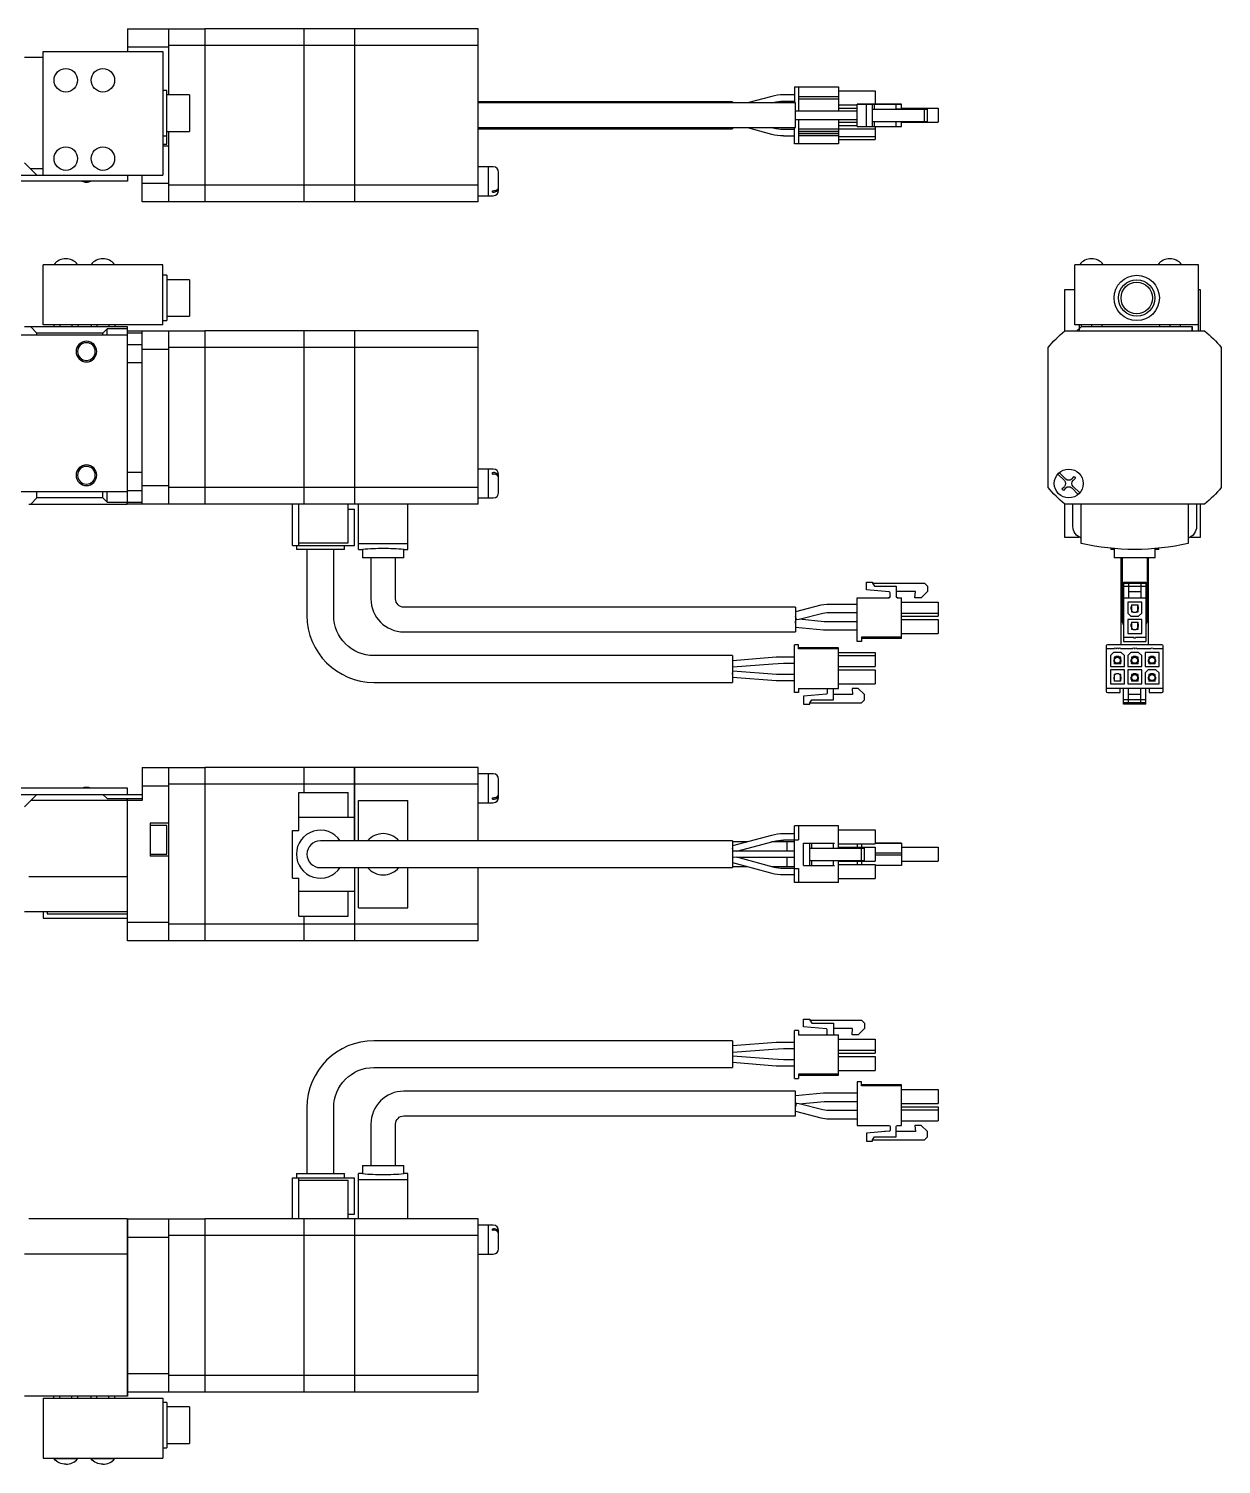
# Model space of a CAD drawing. Extents: x 0 to 611, y -8 to 358.
# Drawn here: x 321.6 to 611, y 10 to 358.2 of the extents above; entities that cross this region are included whole.
import ezdxf

# ---------------------------------------------------------------- set-up
doc = ezdxf.new("R2010")
doc.units = 0
doc.header["$LTSCALE"] = 0.5
doc.layers.add('MSM_CONTINUOUS', color=7, linetype='CONTINUOUS')

msp = doc.modelspace()

# ---------------------------------------------------------------- linework, layer by layer
at = {"layer": 'MSM_CONTINUOUS'}
for p, q in [((345.65, 358.21), (345.65, 352.71)), ((345.65, 358.21), (364.35, 358.21)), ((355.65, 342.14), (355.65, 358.21)), ((364.35, 358.21), (364.35, 316.21)), ((364.4, 358.16), (364.35, 358.16)), ((364.4, 358.21), (364.4, 316.21)), ((388.35, 358.21), (364.4, 358.21)), ((388.35, 358.21), (388.35, 316.21)), ((388.4, 358.16), (388.35, 358.16)), ((388.4, 358.21), (388.4, 316.21)), ((400.65, 358.21), (388.4, 358.21)), ((400.65, 358.21), (400.65, 316.21)), ((400.7, 358.16), (400.65, 358.16)), ((400.7, 358.21), (400.7, 316.21)), ((430.65, 358.21), (400.7, 358.21)), ((430.65, 316.21), (430.65, 358.21)), ((325.15, 322.71), (325.15, 352.71)), ((325.15, 352.71), (354.15, 352.71)), ((355.65, 353.71), (345.65, 353.71)), ((354.15, 352.71), (354.15, 322.71)), ((364.35, 354.18), (355.65, 354.18)), ((364.4, 353.93), (364.35, 353.93)), ((388.35, 354.18), (364.4, 354.18)), ((388.4, 353.93), (388.35, 353.93)), ((400.65, 354.18), (388.4, 354.18)), ((400.7, 353.93), (400.65, 353.93)), ((430.65, 354.18), (400.7, 354.18)), ((325.15, 351.21), (320.65, 351.21)), ((355.15, 343.21), (354.15, 343.21)), ((355.15, 330.21), (355.15, 343.21)), ((360.65, 342.14), (355.15, 342.14)), ((360.65, 342.14), (360.65, 333.29)), ((501.89, 341.78), (496.03, 340.21)), ((507.4, 342.16), (504.76, 342.16)), ((507.4, 344.11), (518.1, 344.11)), ((507.4, 344.11), (507.4, 340.21)), ((508.4, 344.11), (508.4, 338.21)), ((518.1, 341.66), (508.4, 341.66)), ((518.1, 344.11), (518.1, 338.21)), ((518.1, 343.11), (527, 343.11)), ((527, 343.11), (527, 339.91)), ((492.4, 340.46), (430.65, 340.46)), ((507.65, 340.21), (430.65, 340.21)), ((491.4, 340.46), (491.4, 340.21)), ((492.4, 340.46), (492.4, 340.21)), ((501.82, 340.21), (502.28, 340.33)), ((504.76, 340.66), (507.4, 340.66)), ((507.65, 334.21), (507.65, 340.21)), ((514.55, 338.21), (507.65, 338.21)), ((514.03, 338.21), (507.65, 338.21)), ((518.1, 341.16), (508.4, 341.16)), ((515.29, 338.21), (514.03, 338.21)), ((514.74, 338.21), (514.55, 338.21)), ((522.65, 338.21), (514.74, 338.21)), ((522.65, 338.21), (515.29, 338.21)), ((518.1, 339.71), (522.65, 339.71)), ((518.1, 338.91), (522.65, 338.91)), ((522.65, 339.91), (530.3, 339.91)), ((522.65, 339.91), (522.65, 339.91)), ((523.65, 339.91), (522.65, 339.91)), ((522.65, 334.51), (522.65, 339.91)), ((533.35, 339.91), (523.65, 339.91)), ((524.85, 339.91), (526.35, 339.91)), ((530.42, 339.91), (524.85, 339.91)), ((524.85, 334.51), (524.85, 339.91)), ((526.35, 339.91), (526.85, 339.91)), ((526.35, 334.51), (526.35, 339.91)), ((526.35, 338.71), (538.95, 338.71)), ((526.85, 339.91), (532.1, 339.91)), ((526.85, 338.71), (526.85, 339.91)), ((530.3, 339.91), (530.6, 339.91)), ((530.6, 339.91), (530.42, 339.91)), ((532.1, 339.91), (532.4, 339.91)), ((532.1, 338.71), (532.1, 339.91)), ((532.4, 338.71), (532.1, 338.71)), ((536.78, 338.71), (532.1, 338.71)), ((532.4, 339.91), (533.35, 339.91)), ((533.35, 339.91), (533.35, 339.91)), ((533.35, 338.71), (533.35, 339.91)), ((533.35, 338.91), (542.25, 338.91)), ((533.35, 338.91), (542.25, 338.91)), ((533.35, 338.91), (542.25, 338.91)), ((536.65, 338.71), (536.78, 338.71)), ((538.15, 338.71), (536.78, 338.71)), ((539.65, 338.71), (538.15, 338.71)), ((538.95, 335.71), (538.95, 338.71)), ((538.95, 338.71), (539.65, 338.71)), ((539.65, 335.71), (539.65, 338.71)), ((542.25, 338.91), (542.25, 335.51)), ((507.65, 336.21), (514.03, 336.21)), ((508.4, 336.21), (508.4, 330.31)), ((514.03, 336.21), (515.29, 336.21)), ((515.29, 336.21), (522.65, 336.21)), ((518.1, 336.21), (518.1, 330.31)), ((518.1, 335.51), (522.65, 335.51)), ((518.1, 334.71), (522.65, 334.71)), ((522.65, 334.51), (524.85, 334.51)), ((524.85, 334.51), (526.35, 334.51)), ((526.35, 335.71), (538.95, 335.71)), ((526.35, 334.51), (526.85, 334.51)), ((526.85, 334.51), (526.85, 335.71)), ((526.85, 334.51), (532.1, 334.51)), ((527, 334.51), (527, 331.31)), ((532.1, 334.51), (532.1, 335.71)), ((532.1, 334.51), (532.4, 334.51)), ((532.4, 334.51), (533.35, 334.51)), ((533.35, 334.51), (533.35, 335.71)), ((533.35, 335.51), (542.25, 335.51)), ((538.95, 335.71), (539.65, 335.71)), ((354.15, 332.21), (355.15, 332.21)), ((355.15, 333.29), (360.65, 333.29)), ((355.65, 316.21), (355.65, 333.29)), ((430.65, 334.21), (507.65, 334.21)), ((430.65, 333.96), (492.4, 333.96)), ((491.4, 334.21), (491.4, 333.96)), ((492.4, 334.21), (492.4, 333.96)), ((496.03, 334.21), (501.88, 332.64)), ((502.27, 334.09), (501.82, 334.21)), ((507.4, 333.76), (504.77, 333.76)), ((504.77, 332.26), (507.4, 332.26)), ((507.4, 330.31), (507.4, 334.21)), ((518.1, 333.81), (508.4, 333.81)), ((518.1, 333.31), (508.4, 333.31)), ((518.1, 333.26), (508.4, 333.26)), ((518.1, 332.76), (508.4, 332.76)), ((518.1, 332.71), (508.4, 332.71)), ((518.1, 332.21), (508.4, 332.21)), ((518.1, 333.96), (527, 333.96)), ((518.1, 332.06), (527, 332.06)), ((518.1, 331.31), (527, 331.31)), ((354.15, 330.21), (355.15, 330.21)), ((355.65, 329.71), (354.15, 329.71)), ((518.1, 330.31), (507.4, 330.31)), ((323.65, 322.71), (320.65, 325.71)), ((325.15, 324.21), (322.15, 324.21)), ((433.15, 324.71), (430.65, 324.71)), ((433.15, 317.71), (433.15, 324.71)), ((433.2, 324.66), (433.15, 324.66)), ((433.2, 317.71), (433.2, 324.71)), ((434.35, 324.71), (433.2, 324.71)), ((215.65, 322.71), (354.15, 322.71)), ((345.65, 321.21), (215.65, 321.21)), ((345.55, 322.71), (345.65, 322.61)), ((345.65, 322.61), (345.65, 321.21)), ((349.15, 316.21), (349.15, 322.71)), ((349.15, 320.71), (355.65, 320.71)), ((364.4, 320.5), (364.35, 320.5)), ((388.4, 320.5), (388.35, 320.5)), ((400.7, 320.5), (400.65, 320.5)), ((435.65, 319.01), (435.65, 323.41)), ((364.35, 320.24), (355.65, 320.24)), ((388.35, 320.24), (364.4, 320.24)), ((400.65, 320.24), (388.4, 320.24)), ((430.65, 320.24), (400.7, 320.24)), ((430.65, 317.71), (433.15, 317.71)), ((433.15, 317.76), (433.2, 317.76)), ((433.2, 317.71), (434.35, 317.71)), ((434.15, 318.92), (434.35, 318.92)), ((434.15, 318.57), (434.15, 318.92)), ((434.15, 318.57), (434.35, 318.57)), ((364.35, 316.21), (349.15, 316.21)), ((364.4, 316.26), (364.35, 316.26)), ((388.35, 316.21), (364.4, 316.21)), ((388.4, 316.26), (388.35, 316.26)), ((400.65, 316.21), (388.4, 316.21)), ((400.7, 316.26), (400.65, 316.26)), ((430.65, 316.21), (400.7, 316.21)), ((325.15, 286.4), (325.15, 300.9)), ((354.15, 300.9), (325.15, 300.9)), ((327.8, 301.06), (333.5, 301.06)), ((327.8, 301.06), (327.8, 300.9)), ((333.5, 300.9), (333.5, 301.06)), ((336.8, 301.06), (342.5, 301.06)), ((336.8, 301.06), (336.8, 300.9)), ((342.5, 300.9), (342.5, 301.06)), ((354.15, 286.4), (354.15, 300.9)), ((575.45, 286.4), (575.45, 300.9)), ((605.45, 300.9), (575.45, 300.9)), ((576.6, 301.06), (582.3, 301.06)), ((576.6, 301.06), (576.6, 300.9)), ((582.3, 300.9), (582.3, 301.06)), ((595.6, 301.06), (601.3, 301.06)), ((595.6, 301.06), (595.6, 300.9)), ((601.3, 300.9), (601.3, 301.06)), ((605.45, 284.9), (605.45, 300.9)), ((355.15, 298.4), (354.15, 298.4)), ((355.15, 298.4), (355.15, 287.4)), ((360.65, 297.33), (355.15, 297.33)), ((360.65, 297.33), (360.65, 288.48)), ((575.45, 294.9), (572.95, 294.9)), ((572.95, 294.9), (572.95, 284.9)), ((605.95, 294.9), (605.45, 294.9)), ((605.95, 284.9), (605.95, 294.9)), ((345.65, 285.9), (320.65, 285.9)), ((323.65, 284.4), (322.15, 285.9)), ((354.15, 286.4), (325.15, 286.4)), ((327.76, 286.4), (327.76, 285.9)), ((329.2, 286.4), (329.2, 285.9)), ((332.09, 286.4), (332.09, 285.9)), ((333.53, 286.4), (333.53, 285.9)), ((336.76, 286.4), (336.76, 285.9)), ((338.2, 286.4), (338.2, 285.9)), ((341.09, 286.4), (341.09, 285.9)), ((342.53, 286.4), (342.53, 285.9)), ((345.65, 242.9), (345.65, 285.9)), ((354.15, 287.4), (355.15, 287.4)), ((355.15, 288.48), (360.65, 288.48)), ((605.45, 286.4), (575.45, 286.4)), ((576.95, 285.9), (575.95, 284.9)), ((576.45, 286.4), (576.45, 284.9)), ((576.95, 286.4), (576.95, 285.9)), ((603.95, 285.9), (576.95, 285.9)), ((579.45, 286.4), (579.45, 285.9)), ((581.95, 286.4), (581.95, 285.9)), ((595.95, 286.4), (595.95, 285.9)), ((598.45, 286.4), (598.45, 285.9)), ((600.95, 286.4), (600.95, 285.9)), ((603.85, 284.9), (603.85, 285.9)), ((603.95, 284.9), (603.95, 285.9)), ((345.65, 283.9), (60.65, 283.9)), ((339.65, 284.4), (323.65, 284.4)), ((323.65, 283.9), (323.65, 284.4)), ((340.65, 285.4), (339.65, 284.4)), ((339.65, 283.9), (339.65, 284.4)), ((340.65, 283.9), (340.65, 285.4)), ((345.65, 285.4), (340.65, 285.4)), ((345.65, 284.9), (364.35, 284.9)), ((349.15, 284.4), (345.65, 284.4)), ((349.15, 242.9), (349.15, 284.9)), ((355.65, 242.9), (355.65, 284.9)), ((364.35, 284.9), (364.35, 242.9)), ((364.4, 284.85), (364.35, 284.85)), ((364.4, 284.9), (364.4, 242.9)), ((388.35, 284.9), (364.4, 284.9)), ((388.35, 284.9), (388.35, 242.9)), ((388.4, 284.85), (388.35, 284.85)), ((388.4, 284.9), (388.4, 242.9)), ((400.65, 284.9), (388.4, 284.9)), ((400.65, 284.9), (400.65, 242.9)), ((400.7, 284.85), (400.65, 284.85)), ((400.7, 284.9), (400.7, 242.9)), ((430.65, 284.9), (400.7, 284.9)), ((430.65, 242.9), (430.65, 284.9)), ((572.98, 284.9), (606.92, 284.9)), ((345.65, 281.64), (349.15, 281.64)), ((355.65, 280.4), (349.15, 280.4)), ((364.35, 280.87), (355.65, 280.87)), ((364.4, 280.61), (364.35, 280.61)), ((388.35, 280.87), (364.4, 280.87)), ((388.4, 280.61), (388.35, 280.61)), ((400.65, 280.87), (388.4, 280.87)), ((400.7, 280.61), (400.65, 280.61)), ((430.65, 280.87), (400.7, 280.87)), ((568.95, 246.93), (568.95, 280.87)), ((610.95, 280.87), (610.95, 246.93)), ((349.15, 277.16), (345.65, 277.16)), ((433.15, 251.4), (430.65, 251.4)), ((433.15, 244.4), (433.15, 251.4)), ((433.2, 251.35), (433.15, 251.35)), ((433.2, 244.4), (433.2, 251.4)), ((434.35, 251.4), (433.2, 251.4)), ((345.65, 250.64), (349.15, 250.64)), ((349.15, 247.4), (355.65, 247.4)), ((434.15, 250.55), (434.35, 250.55)), ((434.15, 250.19), (434.15, 250.55)), ((434.15, 250.19), (434.35, 250.19)), ((435.65, 245.7), (435.65, 250.1)), ((572.89, 248.61), (571.31, 250.19)), ((571.66, 250.55), (573.25, 248.96)), ((574.66, 248.96), (575.26, 249.56)), ((575.62, 249.21), (575.01, 248.61)), ((575.26, 249.56), (575.62, 249.21)), ((345.65, 245.9), (60.65, 245.9)), ((322.15, 242.9), (323.65, 244.4)), ((323.65, 244.4), (323.65, 245.9)), ((339.65, 244.4), (323.65, 244.4)), ((339.65, 244.4), (339.65, 245.9)), ((339.65, 244.4), (340.65, 243.4)), ((340.65, 243.4), (340.65, 245.9)), ((349.15, 246.16), (345.65, 246.16)), ((364.35, 246.93), (355.65, 246.93)), ((364.4, 247.19), (364.35, 247.19)), ((388.35, 246.93), (364.4, 246.93)), ((388.4, 247.19), (388.35, 247.19)), ((400.65, 246.93), (388.4, 246.93)), ((400.7, 247.19), (400.65, 247.19)), ((430.65, 246.93), (400.7, 246.93)), ((430.65, 244.4), (433.15, 244.4)), ((433.15, 244.45), (433.2, 244.45)), ((433.2, 244.4), (434.35, 244.4)), ((572.29, 246.59), (572.89, 247.19)), ((572.65, 246.24), (572.29, 246.59)), ((573.25, 246.84), (572.65, 246.24)), ((576.25, 245.25), (574.66, 246.84)), ((575.01, 247.19), (576.6, 245.61)), ((321.65, 242.9), (345.55, 242.9)), ((340.65, 243.4), (345.56, 243.4)), ((345.65, 243), (345.55, 242.9)), ((345.65, 243.53), (345.56, 243.4)), ((345.56, 242.91), (345.56, 243.4)), ((345.65, 243.4), (349.15, 243.4)), ((364.35, 242.9), (345.65, 242.9)), ((364.4, 242.95), (364.35, 242.95)), ((400.65, 242.9), (364.4, 242.9)), ((385.65, 232.9), (385.65, 242.9)), ((387.15, 232.9), (387.15, 242.9)), ((388.4, 242.95), (388.35, 242.95)), ((399.15, 233.5), (399.15, 242.9)), ((399.15, 241.7), (400.65, 241.7)), ((400.7, 242.95), (400.65, 242.95)), ((400.65, 232.9), (400.65, 241.7)), ((430.65, 242.9), (400.7, 242.9)), ((401.65, 231.9), (401.65, 242.9)), ((413.65, 231.9), (413.65, 242.9)), ((572.95, 242.92), (572.95, 234.9)), ((606.92, 242.9), (572.98, 242.9)), ((574.95, 237.48), (574.95, 242.9)), ((576.95, 233.33), (576.95, 242.9)), ((602.95, 242.9), (602.95, 233.33)), ((604.95, 242.9), (604.95, 237.48)), ((605.95, 234.9), (605.95, 242.9)), ((387.15, 233.5), (399.15, 233.5)), ((401.65, 233.33), (413.65, 233.33)), ((572.95, 234.9), (576.42, 234.9)), ((603.48, 234.9), (605.95, 234.9)), ((385.65, 232.9), (400.65, 232.9)), ((386.58, 232.9), (386.58, 231.9)), ((398.22, 231.9), (386.58, 231.9)), ((389.15, 231.9), (389.15, 215.9)), ((395.65, 215.9), (395.65, 231.9)), ((398.22, 231.9), (398.22, 232.9)), ((401.65, 231.9), (402.65, 231.9)), ((402.65, 231.9), (402.65, 229.9)), ((412.65, 229.9), (402.65, 229.9)), ((404.65, 229.9), (404.65, 219.9)), ((410.65, 219.9), (410.65, 229.9)), ((412.65, 231.9), (413.65, 231.9)), ((412.65, 229.9), (412.65, 231.9)), ((584.13, 232.19), (584.13, 231.9)), ((584.95, 231.9), (584.13, 231.9)), ((584.95, 232.11), (584.95, 229.9)), ((594.95, 229.9), (584.95, 229.9)), ((586.7, 208.8), (586.7, 229.9)), ((586.95, 214.9), (586.95, 229.9)), ((592.95, 229.9), (592.95, 214.9)), ((593.2, 229.9), (593.2, 208.8)), ((594.95, 229.9), (594.95, 232.11)), ((595.77, 231.9), (594.95, 231.9)), ((595.77, 231.9), (595.77, 232.19)), ((524.85, 224), (526.35, 224)), ((524.85, 222.09), (524.85, 224)), ((524.85, 224), (526.35, 224)), ((526.35, 224), (526.35, 223.7)), ((526.35, 223.7), (538.95, 223.7)), ((526.35, 223.7), (538.95, 223.7)), ((526.35, 223.7), (526.85, 223)), ((526.85, 223), (532.1, 223)), ((532.1, 223), (532.1, 220.5)), ((538.95, 223.7), (539.65, 223)), ((538.95, 223.7), (539.65, 223)), ((539.65, 223), (539.65, 221.7)), ((587.25, 224), (587.25, 209.6)), ((587.25, 224), (592.65, 224)), ((587.25, 223.7), (592.65, 223.7)), ((587.25, 223), (592.65, 223)), ((588.45, 223.7), (588.45, 220.2)), ((591.45, 223.7), (591.45, 220.2)), ((592.65, 224), (592.65, 209.6)), ((522.65, 220.2), (530.3, 220.2)), ((522.65, 220.2), (530.3, 220.2)), ((522.65, 209.6), (522.65, 220.2)), ((530.42, 221.6), (524.85, 222.09)), ((530.3, 220.2), (530.3, 220.2)), ((530.6, 220.5), (530.6, 221.4)), ((536.78, 221.7), (532.1, 221.7)), ((532.4, 220.2), (532.39, 220.2)), ((532.4, 220.2), (533.35, 220.2)), ((532.4, 220.2), (533.35, 220.2)), ((533.35, 210.35), (533.35, 220.2)), ((536.65, 220.2), (536.78, 221.7)), ((536.65, 220.2), (536.78, 221.7)), ((538.15, 220.2), (536.65, 220.2)), ((539.65, 221.7), (538.15, 220.2)), ((587.25, 219.9), (586.95, 219.9)), ((587.25, 220.2), (592.65, 220.2)), ((588.45, 221.7), (591.45, 221.7)), ((592.95, 219.9), (592.65, 219.9)), ((507.65, 217.9), (412.65, 217.9)), ((513.78, 218.38), (507.65, 216.78)), ((507.65, 217.9), (507.65, 211.9)), ((508.59, 214.96), (514.28, 216.45)), ((515.29, 218.58), (513.78, 218.38)), ((514.28, 216.45), (515.29, 216.58)), ((522.65, 218.58), (515.29, 218.58)), ((515.29, 216.58), (522.65, 216.58)), ((533.35, 219.1), (542.25, 219.1)), ((533.35, 219.1), (542.25, 219.1)), ((533.35, 216.45), (542.25, 216.45)), ((542.25, 219.1), (542.25, 215.7)), ((586.95, 217.9), (586.7, 217.9)), ((588.25, 219.1), (588.25, 216.45)), ((591.65, 219.1), (588.25, 219.1)), ((588.25, 216.45), (589, 215.7)), ((589.2, 217.95), (589.05, 217.95)), ((589.05, 217.95), (589.05, 217.45)), ((589.05, 217.45), (589.2, 217.45)), ((589.15, 218.45), (590.75, 218.45)), ((589.15, 218.45), (589.15, 217.95)), ((589.15, 217.45), (589.15, 216.8)), ((589.15, 216.8), (589.48, 216.8)), ((589.2, 218.45), (589.2, 217.08)), ((589.2, 217.08), (589.58, 216.7)), ((589.58, 216.7), (590.33, 216.7)), ((590.33, 216.7), (590.7, 217.08)), ((590.43, 216.8), (590.75, 216.8)), ((590.7, 217.08), (590.7, 218.45)), ((590.7, 217.95), (590.85, 217.95)), ((590.7, 217.45), (590.85, 217.45)), ((590.75, 217.95), (590.75, 218.45)), ((590.75, 216.8), (590.75, 217.45)), ((590.85, 217.45), (590.85, 217.95)), ((590.9, 215.7), (591.65, 216.45)), ((591.65, 216.45), (591.65, 219.1)), ((593.2, 217.9), (592.95, 217.9)), ((507.87, 214.91), (507.65, 215.75)), ((507.87, 214.91), (507.65, 215.75)), ((507.65, 214.05), (507.74, 215.05)), ((507.65, 213.05), (514.46, 212.39)), ((507.83, 215.04), (507.74, 215.05)), ((507.87, 214.91), (508.59, 214.96)), ((514.65, 214.38), (508.59, 214.96)), ((514.74, 214.38), (514.65, 214.38)), ((522.65, 214.38), (514.74, 214.38)), ((533.35, 215.7), (542.25, 215.7)), ((533.35, 214.9), (542.25, 214.9)), ((533.35, 214.9), (542.25, 214.9)), ((542.25, 214.9), (542.25, 211.5)), ((588.25, 214.9), (588.25, 211.5)), ((591.65, 214.9), (588.25, 214.9)), ((589, 215.7), (590.9, 215.7)), ((589.2, 213.75), (589.05, 213.75)), ((589.05, 213.75), (589.05, 213.25)), ((589.05, 213.25), (589.2, 213.25)), ((589.15, 214.25), (590.75, 214.25)), ((589.15, 214.25), (589.15, 213.75)), ((589.15, 213.25), (589.15, 212.6)), ((589.15, 212.6), (589.48, 212.6)), ((589.2, 214.25), (589.2, 212.88)), ((589.2, 212.88), (589.58, 212.5)), ((589.58, 212.5), (590.33, 212.5)), ((590.33, 212.5), (590.7, 212.88)), ((590.43, 212.6), (590.75, 212.6)), ((590.7, 212.88), (590.7, 214.25)), ((590.7, 213.75), (590.85, 213.75)), ((590.7, 213.25), (590.85, 213.25)), ((590.75, 213.75), (590.75, 214.25)), ((590.75, 212.6), (590.75, 213.25)), ((590.85, 213.25), (590.85, 213.75)), ((591.65, 211.5), (591.65, 214.9)), ((412.65, 211.9), (507.65, 211.9)), ((514.46, 212.39), (514.74, 212.38)), ((514.74, 212.38), (522.65, 212.38)), ((523.65, 209.6), (522.65, 209.6)), ((523.65, 210.6), (523.65, 209.6)), ((533.35, 210.6), (523.65, 210.6)), ((523.65, 210.35), (533.35, 210.35)), ((533.35, 211.5), (542.25, 211.5)), ((587.25, 210.6), (589.7, 210.6)), ((587.25, 209.6), (592.65, 209.6)), ((588.25, 211.5), (591.65, 211.5)), ((590.2, 210.6), (592.65, 210.6)), ((492.4, 206.15), (405.4, 206.15)), ((492.4, 206.15), (492.4, 199.65)), ((502.94, 205.74), (492.4, 204.9)), ((507.4, 205.78), (503.79, 205.78)), ((507.4, 197.2), (507.4, 208.8)), ((508.4, 208.8), (507.4, 208.8)), ((508.4, 207.8), (508.4, 208.8)), ((518.1, 208.05), (508.4, 208.05)), ((518.1, 207.8), (508.4, 207.8)), ((518.1, 198.2), (518.1, 208.05)), ((518.1, 206.9), (527, 206.9)), ((518.1, 206.15), (527, 206.15)), ((527, 206.9), (527, 203.5)), ((583.05, 208.5), (583.05, 197.5)), ((584.95, 207.8), (583.05, 207.8)), ((596.55, 208.8), (583.35, 208.8)), ((584.8, 206.9), (584.05, 206.15)), ((584.05, 206.15), (584.05, 203.5)), ((586.7, 206.9), (584.8, 206.9)), ((585.28, 205.8), (584.95, 205.8)), ((584.95, 205.8), (584.95, 205.15)), ((585.38, 205.9), (585, 205.53)), ((585, 205.53), (585, 204.15)), ((586.13, 205.9), (585.38, 205.9)), ((585.5, 207.8), (585.45, 207.8)), ((585.97, 205.74), (586.42, 205.61)), ((586.05, 207.8), (586, 207.8)), ((586.5, 205.53), (586.13, 205.9)), ((586.55, 205.8), (586.23, 205.8)), ((586.5, 204.15), (586.5, 205.53)), ((589.43, 207.8), (586.55, 207.8)), ((586.55, 205.15), (586.55, 205.8)), ((587.45, 206.15), (586.7, 206.9)), ((587.45, 203.5), (587.45, 206.15)), ((589, 206.9), (588.25, 206.15)), ((588.25, 206.15), (588.25, 203.5)), ((590.9, 206.9), (589, 206.9)), ((589.48, 205.8), (589.15, 205.8)), ((589.15, 205.8), (589.15, 205.15)), ((589.58, 205.9), (589.2, 205.53)), ((589.2, 205.53), (589.2, 204.15)), ((590.33, 205.9), (589.58, 205.9)), ((589.98, 207.8), (589.93, 207.8)), ((590.7, 205.53), (590.33, 205.9)), ((590.75, 205.8), (590.43, 205.8)), ((593.9, 207.8), (590.48, 207.8)), ((590.7, 204.15), (590.7, 205.53)), ((590.75, 205.15), (590.75, 205.8)), ((591.65, 206.15), (590.9, 206.9)), ((591.65, 203.5), (591.65, 206.15)), ((595.85, 206.9), (592.45, 206.9)), ((592.45, 206.9), (592.45, 203.5)), ((593.68, 205.8), (593.35, 205.8)), ((593.35, 205.8), (593.35, 205.15)), ((593.78, 205.9), (593.4, 205.53)), ((593.4, 205.53), (593.4, 204.15)), ((593.94, 205.74), (593.49, 205.61)), ((594.53, 205.9), (593.78, 205.9)), ((596.85, 207.8), (594.4, 207.8)), ((594.63, 205.8), (594.53, 205.9)), ((594.95, 205.8), (594.63, 205.8)), ((594.9, 205.53), (594.63, 205.8)), ((594.9, 204.15), (594.9, 205.53)), ((594.95, 205.15), (594.95, 205.8)), ((595.85, 203.5), (595.85, 206.9)), ((596.85, 197.5), (596.85, 208.5)), ((492.4, 201.65), (492.45, 202.4)), ((492.45, 202.4), (492.4, 202.37)), ((503.08, 201.6), (492.45, 202.4)), ((492.46, 203.4), (502.14, 204.17)), ((502.14, 204.17), (504.77, 204.28)), ((504.77, 204.28), (507.4, 204.28)), ((518.1, 203.5), (527, 203.5)), ((518.1, 202.7), (527, 202.7)), ((527, 202.7), (527, 199.3)), ((584.05, 203.5), (587.45, 203.5)), ((584.05, 202.7), (584.05, 199.3)), ((587.45, 202.7), (584.05, 202.7)), ((584.85, 205.15), (584.85, 204.65)), ((585, 205.15), (584.85, 205.15)), ((584.85, 204.65), (585, 204.65)), ((584.95, 204.65), (584.95, 204.15)), ((586.55, 204.15), (584.95, 204.15)), ((586.07, 204.15), (585.54, 204.31)), ((586.65, 205.15), (586.5, 205.15)), ((586.65, 204.65), (586.5, 204.65)), ((586.55, 204.15), (586.55, 204.65)), ((586.65, 204.65), (586.65, 205.15)), ((587.45, 199.3), (587.45, 202.7)), ((588.25, 203.5), (591.65, 203.5)), ((591.65, 202.7), (588.25, 202.7)), ((588.25, 202.7), (588.25, 199.3)), ((589.05, 205.15), (589.05, 204.65)), ((589.2, 205.15), (589.05, 205.15)), ((589.05, 204.65), (589.2, 204.65)), ((589.15, 204.65), (589.15, 204.15)), ((590.75, 204.15), (589.15, 204.15)), ((589.21, 204.15), (589.2, 204.23)), ((590.85, 205.15), (590.7, 205.15)), ((590.85, 204.65), (590.7, 204.65)), ((590.7, 204.15), (590.7, 204.23)), ((590.75, 204.15), (590.75, 204.65)), ((590.85, 204.65), (590.85, 205.15)), ((591.65, 199.3), (591.65, 202.7)), ((592.45, 203.5), (595.85, 203.5)), ((593.2, 202.7), (592.45, 201.95)), ((595.1, 202.7), (593.2, 202.7)), ((593.25, 205.15), (593.25, 204.65)), ((593.4, 205.15), (593.25, 205.15)), ((593.25, 204.65), (593.4, 204.65)), ((593.35, 204.65), (593.35, 204.15)), ((594.95, 204.15), (593.35, 204.15)), ((593.84, 204.15), (594.37, 204.31)), ((595.05, 205.15), (594.9, 205.15)), ((595.05, 204.65), (594.9, 204.65)), ((594.95, 204.15), (594.95, 204.65)), ((595.05, 204.65), (595.05, 205.15)), ((595.85, 201.95), (595.1, 202.7)), ((405.4, 199.65), (492.4, 199.65)), ((492.4, 200.9), (502.97, 200.11)), ((507.4, 201.58), (503.77, 201.58)), ((503.77, 200.08), (507.4, 200.08)), ((518.1, 199.3), (527, 199.3)), ((584.05, 199.3), (587.45, 199.3)), ((585, 200.95), (584.85, 200.95)), ((584.85, 200.95), (584.85, 200.45)), ((584.85, 200.45), (585, 200.45)), ((585.28, 201.6), (584.95, 201.6)), ((584.95, 201.6), (584.95, 200.95)), ((584.95, 200.45), (584.95, 199.95)), ((586.55, 199.95), (584.95, 199.95)), ((585.38, 201.7), (585, 201.33)), ((585, 201.33), (585, 199.95)), ((586.13, 201.7), (585.38, 201.7)), ((586.5, 201.33), (586.13, 201.7)), ((586.55, 201.6), (586.23, 201.6)), ((586.5, 199.95), (586.5, 201.33)), ((586.65, 200.95), (586.5, 200.95)), ((586.65, 200.45), (586.5, 200.45)), ((586.55, 200.95), (586.55, 201.6)), ((586.55, 199.95), (586.55, 200.45)), ((586.65, 200.45), (586.65, 200.95)), ((588.25, 199.3), (591.65, 199.3)), ((589.05, 200.95), (589.05, 200.45)), ((589.2, 200.95), (589.05, 200.95)), ((589.05, 200.45), (589.2, 200.45)), ((589.15, 201.6), (589.15, 200.95)), ((589.48, 201.6), (589.15, 201.6)), ((589.15, 200.45), (589.15, 199.95)), ((590.75, 199.95), (589.15, 199.95)), ((589.58, 201.7), (589.2, 201.33)), ((589.2, 201.33), (589.2, 199.95)), ((590.33, 201.7), (589.58, 201.7)), ((590.43, 201.6), (590.33, 201.7)), ((590.7, 201.33), (590.43, 201.6)), ((590.75, 201.6), (590.43, 201.6)), ((590.7, 199.95), (590.7, 201.33)), ((590.85, 200.95), (590.7, 200.95)), ((590.85, 200.45), (590.7, 200.45)), ((590.75, 200.95), (590.75, 201.6)), ((590.75, 199.95), (590.75, 200.45)), ((590.85, 200.45), (590.85, 200.95)), ((592.45, 201.95), (592.45, 199.3)), ((592.45, 199.3), (595.85, 199.3)), ((593.4, 200.95), (593.25, 200.95)), ((593.25, 200.95), (593.25, 200.45)), ((593.25, 200.45), (593.4, 200.45)), ((593.68, 201.6), (593.35, 201.6)), ((593.35, 201.6), (593.35, 200.95)), ((593.35, 200.45), (593.35, 199.95)), ((594.95, 199.95), (593.35, 199.95)), ((593.78, 201.7), (593.4, 201.33)), ((593.4, 201.33), (593.4, 199.95)), ((593.4, 200.26), (593.95, 200.1)), ((594.53, 201.7), (593.78, 201.7)), ((594.36, 201.55), (593.81, 201.7)), ((594.63, 201.6), (594.53, 201.7)), ((594.95, 201.6), (594.63, 201.6)), ((594.9, 201.33), (594.63, 201.6)), ((594.9, 199.95), (594.9, 201.33)), ((595.05, 200.95), (594.9, 200.95)), ((595.05, 200.45), (594.9, 200.45)), ((594.95, 200.95), (594.95, 201.6)), ((594.95, 199.95), (594.95, 200.45)), ((595.05, 200.45), (595.05, 200.95)), ((595.85, 199.3), (595.85, 201.95)), ((508.4, 197.2), (507.4, 197.2)), ((508.4, 198.2), (518.1, 198.2)), ((508.4, 198.2), (508.4, 197.2)), ((515.17, 196.8), (509.6, 196.31)), ((509.6, 196.31), (509.6, 194.4)), ((511.1, 194.7), (511.6, 195.4)), ((511.6, 195.4), (516.85, 195.4)), ((515.35, 197.9), (515.35, 197)), ((516.85, 195.4), (516.85, 197.9)), ((521.53, 196.7), (516.85, 196.7)), ((522.9, 198.2), (521.4, 198.2)), ((521.4, 198.2), (521.53, 196.7)), ((524.4, 196.7), (522.9, 198.2)), ((523.7, 194.7), (524.4, 195.4)), ((524.4, 195.4), (524.4, 196.7)), ((596.85, 198.2), (583.05, 198.2)), ((583.35, 197.2), (586.45, 197.2)), ((586.45, 197.2), (586.45, 198.2)), ((587.25, 194.4), (587.25, 198.2)), ((592.65, 195.4), (587.25, 195.4)), ((588.45, 194.7), (588.45, 198.2)), ((591.45, 196.7), (588.45, 196.7)), ((591.45, 194.7), (591.45, 198.2)), ((592.65, 194.4), (592.65, 198.2)), ((593.45, 198.2), (593.45, 197.2)), ((593.45, 197.2), (596.55, 197.2)), ((509.6, 194.4), (511.1, 194.4)), ((511.1, 194.4), (511.1, 194.7)), ((511.1, 194.7), (523.7, 194.7)), ((592.65, 194.7), (587.25, 194.7)), ((592.65, 194.4), (587.25, 194.4)), ((349.15, 178.98), (364.35, 178.98)), ((349.15, 178.98), (349.15, 170.98)), ((355.65, 136.98), (355.65, 178.98)), ((364.35, 178.98), (364.35, 136.98)), ((364.4, 178.93), (364.35, 178.93)), ((364.4, 178.98), (364.4, 136.98)), ((388.35, 178.98), (364.4, 178.98)), ((388.35, 178.98), (388.35, 172.98)), ((388.4, 178.93), (388.35, 178.93)), ((388.4, 178.98), (388.4, 172.98)), ((400.65, 178.98), (388.4, 178.98)), ((400.65, 161.23), (400.65, 178.98)), ((400.7, 178.93), (400.65, 178.93)), ((400.7, 178.98), (400.7, 161.23)), ((430.65, 178.98), (400.7, 178.98)), ((430.65, 161.23), (430.65, 178.98)), ((355.65, 174.48), (349.15, 174.48)), ((364.35, 174.95), (355.65, 174.95)), ((364.4, 174.69), (364.35, 174.69)), ((388.35, 174.95), (364.4, 174.95)), ((388.4, 174.69), (388.35, 174.69)), ((400.65, 174.95), (388.4, 174.95)), ((400.7, 174.69), (400.65, 174.69)), ((430.65, 174.95), (400.7, 174.95)), ((433.15, 177.48), (430.65, 177.48)), ((433.15, 170.48), (433.15, 177.48)), ((433.2, 177.43), (433.15, 177.43)), ((433.2, 170.48), (433.2, 177.48)), ((434.35, 177.48), (433.2, 177.48)), ((435.65, 171.78), (435.65, 176.18)), ((345.65, 173.98), (215.65, 173.98)), ((215.65, 172.48), (349.15, 172.48)), ((320.65, 169.48), (323.65, 172.48)), ((345.55, 170.98), (322.15, 170.98)), ((339.65, 172.48), (340.65, 171.48)), ((340.65, 171.48), (349.15, 171.48)), ((345.55, 172.48), (345.65, 172.58)), ((345.56, 170.99), (345.55, 170.98)), ((345.55, 170.98), (345.55, 152.48)), ((345.56, 170.99), (345.56, 171.48)), ((345.56, 170.99), (345.65, 170.95)), ((345.65, 172.58), (345.65, 173.98)), ((345.65, 136.98), (345.65, 171.48)), ((349.15, 170.98), (345.65, 170.98)), ((387.15, 163.76), (387.15, 172.98)), ((387.15, 172.98), (399.15, 172.98)), ((399.15, 166.98), (399.15, 172.98)), ((401.65, 161.23), (401.65, 170.98)), ((401.65, 170.98), (413.65, 170.98)), ((413.65, 161.23), (413.65, 170.98)), ((434.15, 171.68), (434.35, 171.68)), ((434.15, 171.33), (434.15, 171.68)), ((434.15, 171.33), (434.35, 171.33)), ((430.65, 170.48), (433.15, 170.48)), ((433.15, 170.53), (433.2, 170.53)), ((433.2, 170.48), (434.35, 170.48)), ((355.65, 165.48), (351.15, 165.48)), ((351.15, 165.48), (351.15, 157.48)), ((355.15, 164.98), (351.15, 164.98)), ((355.15, 157.98), (355.15, 164.98)), ((385.65, 152.2), (385.65, 163.76)), ((385.65, 163.76), (387.15, 163.76)), ((387.15, 166.98), (400.65, 166.98)), ((518.1, 164.88), (507.4, 164.88)), ((507.4, 151.08), (507.4, 164.88)), ((508.4, 164.88), (508.4, 161.48)), ((518.1, 159.48), (518.1, 164.88)), ((518.1, 163.88), (527, 163.88)), ((527, 163.88), (527, 160.48)), ((492.4, 161.23), (392.4, 161.23)), ((501.88, 162.55), (492.4, 160)), ((492.4, 161.23), (492.4, 154.73)), ((496.03, 160.98), (492.4, 160.98)), ((493.43, 158.73), (502.27, 161.1)), ((507.4, 160.98), (501.82, 160.98)), ((507.4, 162.93), (504.77, 162.93)), ((504.77, 161.43), (507.4, 161.43)), ((505.65, 158.73), (505.65, 160.98)), ((507.4, 161.48), (508.4, 161.48)), ((509.6, 155.28), (509.6, 160.68)), ((509.6, 160.68), (517.15, 160.68)), ((511.1, 155.28), (511.1, 160.68)), ((511.6, 159.48), (511.6, 160.68)), ((516.85, 159.48), (516.85, 160.68)), ((518.1, 160.48), (527, 160.48)), ((522.65, 160.48), (522.65, 159.68)), ((523.65, 160.48), (523.65, 159.68)), ((530.42, 160.68), (527, 160.68)), ((533.35, 160.68), (527, 160.68)), ((527, 160.68), (530.3, 160.68)), ((527, 160.68), (532.1, 160.68)), ((530.3, 160.68), (530.6, 160.68)), ((530.6, 160.68), (530.42, 160.68)), ((532.1, 160.68), (532.4, 160.68)), ((532.4, 160.68), (533.35, 160.68)), ((533.35, 160.68), (533.35, 160.68)), ((533.35, 160.68), (533.35, 155.28)), ((351.15, 157.98), (355.15, 157.98)), ((355.65, 157.48), (351.15, 157.48)), ((492.4, 159.01), (492.49, 158.73)), ((507.4, 158.73), (492.4, 158.73)), ((492.4, 157.23), (492.49, 157.23)), ((492.53, 157.34), (493.43, 157.23)), ((493.43, 157.23), (507.4, 157.23)), ((502.28, 154.85), (493.43, 157.23)), ((505.65, 154.98), (505.65, 157.23)), ((511.1, 159.48), (524.4, 159.48)), ((518.1, 159.68), (527, 159.68)), ((523.7, 156.48), (523.7, 159.48)), ((524.4, 156.48), (524.4, 159.48)), ((527, 159.68), (527, 156.28)), ((533.35, 158.23), (527, 158.23)), ((533.35, 157.73), (527, 157.73)), ((533.35, 159.68), (542.25, 159.68)), ((533.35, 159.68), (542.25, 159.68)), ((533.35, 159.68), (542.25, 159.68)), ((542.25, 159.68), (542.25, 156.28)), ((392.4, 154.73), (492.4, 154.73)), ((400.65, 154.73), (400.65, 136.98)), ((400.7, 154.73), (400.7, 136.98)), ((401.65, 144.98), (401.65, 154.73)), ((413.65, 144.98), (413.65, 154.73)), ((430.65, 136.98), (430.65, 154.73)), ((492.4, 155.95), (501.89, 153.41)), ((492.4, 154.98), (496.03, 154.98)), ((501.82, 154.98), (507.4, 154.98)), ((502.49, 154.8), (502.27, 154.86)), ((507.4, 154.53), (504.76, 154.53)), ((507.4, 154.48), (508.4, 154.48)), ((508.4, 154.48), (508.4, 151.08)), ((509.6, 155.28), (517.15, 155.28)), ((511.1, 156.48), (524.4, 156.48)), ((511.6, 155.28), (511.6, 156.48)), ((516.85, 155.28), (516.85, 156.48)), ((518.1, 151.08), (518.1, 156.48)), ((518.1, 156.28), (527, 156.28)), ((518.1, 155.48), (527, 155.48)), ((522.65, 156.28), (522.65, 155.48)), ((523.65, 156.28), (523.65, 155.48)), ((527, 155.48), (527, 152.08)), ((533.35, 155.28), (527, 155.28)), ((533.35, 156.28), (542.25, 156.28)), ((345.55, 152.48), (321.65, 152.48)), ((345.55, 152.48), (345.56, 152.47)), ((345.56, 152.47), (345.65, 152.5)), ((345.56, 152.47), (345.56, 143.99)), ((385.65, 152.2), (387.15, 152.2)), ((387.15, 142.98), (387.15, 152.2)), ((504.76, 153.03), (507.4, 153.03)), ((518.1, 151.08), (507.4, 151.08)), ((518.1, 152.08), (527, 152.08)), ((387.15, 148.98), (400.65, 148.98)), ((399.15, 142.98), (399.15, 148.98)), ((345.55, 143.98), (320.65, 143.98)), ((325.15, 143.98), (325.15, 142.48)), ((326.15, 143.98), (326.15, 143.48)), ((326.15, 143.48), (345.65, 143.48)), ((345.56, 143.99), (345.55, 143.98)), ((345.65, 144.08), (345.56, 143.99)), ((387.15, 142.98), (399.15, 142.98)), ((388.35, 142.98), (388.35, 136.98)), ((388.4, 142.98), (388.4, 136.98)), ((401.65, 144.98), (413.65, 144.98)), ((325.15, 142.48), (345.65, 142.48)), ((345.65, 141.48), (355.65, 141.48)), ((364.35, 141.01), (355.65, 141.01)), ((364.4, 141.26), (364.35, 141.26)), ((388.35, 141.01), (364.4, 141.01)), ((388.4, 141.26), (388.35, 141.26)), ((400.65, 141.01), (388.4, 141.01)), ((400.7, 141.26), (400.65, 141.26)), ((430.65, 141.01), (400.7, 141.01)), ((364.35, 136.98), (345.65, 136.98)), ((364.4, 137.03), (364.35, 137.03)), ((388.35, 136.98), (364.4, 136.98)), ((388.4, 137.03), (388.35, 137.03)), ((400.65, 136.98), (388.4, 136.98)), ((400.7, 137.03), (400.65, 137.03)), ((430.65, 136.98), (400.7, 136.98)), ((508.4, 115.2), (507.4, 115.2)), ((507.4, 103.6), (507.4, 115.2)), ((508.4, 115.2), (508.4, 114.2)), ((509.6, 116.09), (509.6, 118)), ((509.6, 118), (511.1, 118)), ((515.17, 115.6), (509.6, 116.09)), ((511.1, 118), (511.1, 117.7)), ((511.1, 117.7), (523.7, 117.7)), ((511.1, 117.7), (511.6, 117)), ((511.6, 117), (516.85, 117)), ((515.35, 114.5), (515.35, 115.4)), ((516.85, 117), (516.85, 114.5)), ((521.53, 115.7), (516.85, 115.7)), ((521.4, 114.2), (521.53, 115.7)), ((524.4, 115.7), (522.9, 114.2)), ((523.7, 117.7), (524.4, 117)), ((524.4, 117), (524.4, 115.7)), ((492.4, 112.75), (405.4, 112.75)), ((492.4, 112.75), (492.4, 106.25)), ((502.97, 112.29), (492.4, 111.5)), ((507.4, 112.33), (503.77, 112.33)), ((508.4, 114.2), (518.1, 114.2)), ((518.1, 104.35), (518.1, 114.2)), ((518.1, 113.1), (527, 113.1)), ((522.9, 114.2), (521.4, 114.2)), ((527, 113.1), (527, 109.7)), ((492.45, 110), (492.4, 110.03)), ((492.45, 110), (502.14, 110.73)), ((502.14, 108.23), (492.46, 109)), ((502.14, 110.73), (504.76, 110.83)), ((504.77, 108.13), (502.14, 108.23)), ((504.76, 110.83), (507.4, 110.83)), ((507.4, 108.13), (504.77, 108.13)), ((518.1, 110.45), (527, 110.45)), ((518.1, 109.7), (527, 109.7)), ((518.1, 108.9), (527, 108.9)), ((527, 108.9), (527, 105.5)), ((405.4, 106.25), (492.4, 106.25)), ((492.4, 107.5), (502.94, 106.66)), ((503.79, 106.63), (507.4, 106.63)), ((518.1, 104.6), (508.4, 104.6)), ((508.4, 104.6), (508.4, 103.6)), ((518.1, 105.5), (527, 105.5)), ((507.4, 103.6), (508.4, 103.6)), ((508.4, 104.35), (518.1, 104.35)), ((523.65, 102.8), (522.65, 102.8)), ((522.65, 102.8), (522.65, 92.2)), ((523.65, 102.8), (522.65, 102.8)), ((523.65, 101.8), (523.65, 102.8)), ((533.35, 102.05), (523.65, 102.05)), ((533.35, 101.8), (523.65, 101.8)), ((533.35, 101.8), (523.65, 101.8)), ((533.35, 101.8), (533.35, 102.05)), ((533.35, 92.2), (533.35, 101.8)), ((507.65, 100.5), (412.65, 100.5)), ((507.65, 94.5), (507.65, 100.5)), ((514.46, 100.01), (507.65, 99.35)), ((507.74, 97.35), (507.65, 98.35)), ((508.59, 97.44), (514.65, 98.02)), ((514.74, 100.02), (514.46, 100.01)), ((514.65, 98.02), (514.74, 98.02)), ((522.65, 100.02), (514.74, 100.02)), ((514.74, 98.02), (522.65, 98.02)), ((533.35, 100.9), (542.25, 100.9)), ((533.35, 100.9), (542.25, 100.9)), ((533.35, 97.5), (542.25, 97.5)), ((542.25, 100.9), (542.25, 97.5)), ((389.15, 96.5), (389.15, 80.5)), ((395.65, 80.5), (395.65, 96.5)), ((412.65, 94.5), (507.65, 94.5)), ((507.65, 96.65), (507.87, 97.49)), ((507.65, 95.62), (513.78, 94.02)), ((507.74, 97.35), (507.83, 97.36)), ((508.59, 97.44), (507.87, 97.49)), ((514.28, 95.95), (508.59, 97.44)), ((513.78, 94.02), (515.29, 93.83)), ((515.29, 95.83), (514.28, 95.95)), ((522.65, 95.83), (515.29, 95.83)), ((533.35, 96.7), (542.25, 96.7)), ((533.35, 96.7), (542.25, 96.7)), ((533.35, 95.95), (542.25, 95.95)), ((542.25, 96.7), (542.25, 93.3)), ((404.65, 92.5), (404.65, 82.5)), ((410.65, 82.5), (410.65, 92.5)), ((515.29, 93.83), (522.65, 93.83)), ((522.65, 92.2), (530.3, 92.2)), ((530.42, 90.8), (524.85, 90.31)), ((530.42, 90.8), (524.85, 90.31)), ((530.42, 90.8), (529.26, 90.7)), ((530.42, 90.8), (529.26, 90.7)), ((529.26, 90.7), (529.26, 90.7)), ((530.6, 91.9), (530.6, 91)), ((532.1, 89.4), (532.1, 91.9)), ((536.78, 90.7), (532.1, 90.7)), ((536.78, 90.7), (532.1, 90.7)), ((532.4, 92.2), (533.35, 92.2)), ((533.35, 93.3), (542.25, 93.3)), ((538.15, 92.2), (536.65, 92.2)), ((538.15, 92.2), (536.65, 92.2)), ((536.65, 92.2), (536.78, 90.7)), ((539.65, 90.7), (538.15, 92.2)), ((539.65, 90.7), (538.15, 92.2)), ((539.65, 89.4), (539.65, 90.7)), ((524.85, 90.31), (524.85, 88.4)), ((524.85, 88.4), (526.35, 88.4)), ((526.35, 88.7), (526.85, 89.4)), ((526.35, 88.4), (526.35, 88.7)), ((526.35, 88.7), (538.95, 88.7)), ((526.85, 89.4), (532.1, 89.4)), ((538.95, 88.7), (539.65, 89.4)), ((386.58, 80.5), (398.22, 80.5)), ((386.58, 80.5), (386.58, 79.5)), ((398.22, 79.5), (398.22, 80.5)), ((401.65, 69.5), (401.65, 80.5)), ((402.65, 80.5), (401.65, 80.5)), ((402.65, 82.5), (412.65, 82.5)), ((402.65, 82.5), (402.65, 80.5)), ((412.65, 80.5), (412.65, 82.5)), ((413.65, 80.5), (412.65, 80.5)), ((413.65, 69.5), (413.65, 80.5)), ((385.65, 69.5), (385.65, 79.5)), ((385.65, 79.5), (400.65, 79.5)), ((387.15, 69.5), (387.15, 79.5)), ((387.15, 78.9), (399.15, 78.9)), ((399.15, 69.5), (399.15, 78.9)), ((400.65, 70.7), (400.65, 79.5)), ((401.65, 79.07), (413.65, 79.07)), ((399.15, 70.7), (400.65, 70.7)), ((345.55, 69.5), (321.65, 69.5)), ((345.55, 69.5), (345.56, 69.49)), ((345.56, 69.49), (345.56, 61.01)), ((345.56, 69.49), (345.65, 69.4)), ((345.65, 69.5), (345.65, 26.5)), ((345.65, 69.5), (364.35, 69.5)), ((355.65, 27.5), (355.65, 69.5)), ((364.35, 69.5), (364.35, 27.5)), ((364.4, 69.45), (364.35, 69.45)), ((364.4, 69.5), (364.4, 27.5)), ((400.65, 69.5), (364.4, 69.5)), ((388.35, 69.5), (388.35, 27.5)), ((388.4, 69.45), (388.35, 69.45)), ((388.4, 69.5), (388.4, 27.5)), ((400.65, 69.5), (400.65, 27.5)), ((400.7, 69.45), (400.65, 69.45)), ((400.7, 69.5), (400.7, 27.5)), ((430.65, 69.5), (400.7, 69.5)), ((430.65, 27.5), (430.65, 69.5)), ((433.15, 68), (430.65, 68)), ((433.15, 61), (433.15, 68)), ((433.2, 67.95), (433.15, 67.95)), ((433.2, 61), (433.2, 68)), ((434.35, 68), (433.2, 68)), ((434.15, 67.15), (434.35, 67.15)), ((434.15, 66.79), (434.15, 67.15)), ((434.15, 66.79), (434.35, 66.79)), ((435.65, 62.3), (435.65, 66.7)), ((355.65, 65), (345.65, 65)), ((364.35, 65.47), (355.65, 65.47)), ((364.4, 65.21), (364.35, 65.21)), ((388.35, 65.47), (364.4, 65.47)), ((388.4, 65.21), (388.35, 65.21)), ((400.65, 65.47), (388.4, 65.47)), ((400.7, 65.21), (400.65, 65.21)), ((430.65, 65.47), (400.7, 65.47)), ((345.55, 61), (320.65, 61)), ((345.56, 61.01), (345.55, 61)), ((345.55, 61), (345.55, 26.5)), ((345.65, 60.97), (345.56, 61.01)), ((430.65, 61), (433.15, 61)), ((433.15, 61.05), (433.2, 61.05)), ((433.2, 61), (434.35, 61)), ((345.65, 32), (355.65, 32)), ((364.35, 31.53), (355.65, 31.53)), ((364.4, 31.79), (364.35, 31.79)), ((388.35, 31.53), (364.4, 31.53)), ((388.4, 31.79), (388.35, 31.79)), ((400.65, 31.53), (388.4, 31.53)), ((400.7, 31.79), (400.65, 31.79)), ((430.65, 31.53), (400.7, 31.53)), ((345.65, 26.5), (320.65, 26.5)), ((325.15, 26), (325.15, 11.5)), ((325.15, 26), (354.15, 26)), ((327.76, 26), (327.76, 26.5)), ((329.2, 26), (329.2, 26.5)), ((332.09, 26), (332.09, 26.5)), ((333.53, 26), (333.53, 26.5)), ((336.76, 26), (336.76, 26.5)), ((338.2, 26), (338.2, 26.5)), ((341.09, 26), (341.09, 26.5)), ((342.53, 26), (342.53, 26.5)), ((364.35, 27.5), (345.65, 27.5)), ((354.15, 26), (354.15, 11.5)), ((355.15, 25), (354.15, 25)), ((355.15, 25), (355.15, 14)), ((364.4, 27.55), (364.35, 27.55)), ((388.35, 27.5), (364.4, 27.5)), ((388.4, 27.55), (388.35, 27.55)), ((400.65, 27.5), (388.4, 27.5)), ((400.7, 27.55), (400.65, 27.55)), ((430.65, 27.5), (400.7, 27.5)), ((360.65, 23.93), (355.15, 23.93)), ((360.65, 23.93), (360.65, 15.07)), ((354.15, 14), (355.15, 14)), ((355.15, 15.07), (360.65, 15.07)), ((325.15, 11.5), (354.15, 11.5)), ((327.8, 11.5), (327.8, 11.34)), ((333.5, 11.34), (327.8, 11.34)), ((333.5, 11.34), (333.5, 11.5)), ((336.8, 11.5), (336.8, 11.34)), ((342.5, 11.34), (336.8, 11.34)), ((342.5, 11.34), (342.5, 11.5))]:
    msp.add_line(p, q, dxfattribs=at)
for centre, radius in [((330.65, 345.71), 2.85), ((339.65, 345.71), 2.85), ((330.65, 326.71), 2.85), ((339.65, 326.71), 2.85), ((590.45, 292.9), 5.5), ((590.45, 292.9), 4.42), ((590.45, 292.9), 3.82), ((573.95, 247.9), 3.5), ((585.75, 205.03), 0.75), ((589.95, 205.03), 0.75), ((594.15, 205.03), 0.75), ((589.95, 200.83), 0.75), ((594.15, 200.83), 0.75)]:
    msp.add_circle(centre, radius, dxfattribs=at)
at = {"layer": 'MSM_CONTINUOUS', "extrusion": (0, 0, -1)}
for centre, radius in [((-335.65, 279.9), 2.5), ((-335.65, 279.9), 2.15), ((-335.65, 249.9), 2.5), ((-335.65, 249.9), 2.15)]:
    msp.add_circle(centre, radius, dxfattribs=at)
at = {"layer": 'MSM_CONTINUOUS'}
for centre, radius, start, end in [((504.77, 331.01), 11.15, 89.9911, 105.0006), ((504.77, 343.42), 11.15, 255.0015, 270.0068), ((434.35, 323.41), 1.3, 0, 90), ((335.64, 324.01), 3, 248.96, 270), ((335.66, 324.01), 3, 270, 291.04), ((434.37, 320.53), 1.61, 269.2584, 304.7863), ((434.35, 319.01), 1.3, 270, 360), ((434.36, 320.23), 1.66, 269.4455, 299.7231), ((434.76, 319.57), 0.891, 298.7486, 355.0367), ((434.84, 319.88), 0.809, 303.6126, 357.2927), ((330.65, 298.7), 3.7, 89.9943, 140.3692), ((330.65, 298.7), 3.7, 39.6308, 90), ((339.65, 298.7), 3.7, 89.9943, 140.3692), ((339.65, 298.7), 3.7, 39.6308, 90), ((579.45, 298.7), 3.7, 90, 140.3692), ((579.45, 298.7), 3.7, 39.6308, 90), ((598.45, 298.7), 3.7, 90, 140.3692), ((598.45, 298.7), 3.7, 39.6308, 90), ((434.35, 250.1), 1.3, 0, 90), ((434.43, 249.14), 1.41, 41.3743, 92.8178), ((434.44, 248.81), 1.39, 42.8199, 93.04), ((434.89, 249.25), 0.754, 5.8166, 41.8939), ((434.9, 249.6), 0.751, 1.7681, 38.8955), ((434.35, 245.7), 1.3, 270, 360), ((407.68, 171.38), 60.73, 90.0287, 94.7515), ((407.62, 171.43), 60.68, 85.2466, 89.9732), ((412.65, 219.9), 8, 180, 270), ((530.3, 220.5), 0.3, 270, 360), ((530.4, 221.4), 0.2, 360, 85), ((532.4, 220.5), 0.3, 180, 270), ((405.4, 215.9), 16.25, 180, 270), ((503.79, 195.03), 10.75, 90, 94.548), ((583.35, 208.5), 0.3, 90, 180), ((596.55, 208.5), 0.3, 360, 90), ((492.46, 203.48), 0.0773, 219.0479, 269.5838), ((503.77, 210.83), 10.75, 265.7108, 270), ((583.35, 197.5), 0.3, 180, 270), ((596.55, 197.5), 0.3, 270, 360), ((335.64, 171.18), 3, 90, 111.04), ((335.66, 171.18), 3, 68.96, 90), ((434.35, 176.18), 1.3, 0, 90), ((434.37, 173.3), 1.61, 269.2584, 304.7863), ((434.35, 171.78), 1.3, 270, 360), ((434.36, 172.99), 1.66, 269.4455, 299.7231), ((434.76, 172.33), 0.891, 298.7486, 355.0367), ((434.84, 172.65), 0.809, 303.6126, 357.2927), ((392.4, 157.98), 5.82, 33.9465, 326.0534), ((392.4, 157.98), 3.25, 90, 270), ((407.65, 157.98), 5, 40.5416, 139.4584), ((504.77, 151.77), 11.15, 89.9911, 105.0006), ((487.48, 157.84), 5.17, 9.8115, 17.9539), ((497.02, 155.65), 4.79, 159.3932, 164.5796), ((407.65, 157.98), 5, 220.5416, 319.4584), ((504.76, 164.14), 11.11, 255, 270.006), ((515.15, 115.4), 0.2, 0, 85), ((405.4, 96.5), 16.25, 90, 180), ((503.77, 101.58), 10.75, 90, 94.2892), ((515.05, 114.5), 0.3, 270, 0), ((517.15, 114.5), 0.3, 180, 270), ((492.46, 108.92), 0.0773, 90.4162, 140.9521), ((503.79, 117.38), 10.75, 265.452, 270), ((412.65, 92.5), 8, 90, 180), ((530.4, 91), 0.2, 275, 0), ((530.4, 91), 0.2, 275, 0), ((407.68, 140.97), 60.68, 265.2466, 269.9732), ((407.62, 141.02), 60.73, 270.0287, 274.7515), ((434.35, 66.7), 1.3, 0, 90), ((434.43, 65.74), 1.41, 41.3743, 92.8178), ((434.44, 65.41), 1.39, 42.8199, 93.04), ((434.89, 65.85), 0.754, 5.8166, 41.8939), ((434.9, 66.2), 0.751, 1.7681, 38.8955), ((434.35, 62.3), 1.3, 270, 360), ((330.65, 13.7), 3.7, 270, 320.3692), ((339.65, 13.7), 3.7, 270, 320.3692)]:
    msp.add_arc(centre, radius, start, end, dxfattribs=at)
at = {"layer": 'MSM_CONTINUOUS', "extrusion": (0, 0, -1)}
for centre, radius, start, end in [((-504.77, 331.01), 9.65, 75.0035, 90.008), ((-504.77, 343.41), 9.65, 269.9899, 284.9986), ((-589.95, 263.9), 27, 38.9424, 51.0576), ((-589.95, 263.9), 27, 128.9424, 141.0576), ((-572.19, 247.9), 1, 135, 225), ((-573.95, 249.67), 1, 225, 315), ((-575.72, 247.9), 1, 315, 45), ((-589.95, 263.9), 27, 308.9424, 321.0576), ((-573.95, 246.13), 1, 45, 135), ((-589.95, 263.9), 27, 218.9424, 231.0576), ((-577.95, 237.48), 3, 289.4712, 0), ((-601.95, 237.48), 3, 180, 250.5288), ((-589.95, 291.9), 60, 257.4867, 282.5133), ((-412.65, 219.9), 2, 270, 0), ((-530.3, 220.5), 0.3, 180, 270), ((-530.3, 220.5), 0.3, 180, 270), ((-532.4, 220.5), 0.3, 270, 0), ((-532.4, 220.5), 0.3, 270, 0), ((-405.4, 215.9), 9.75, 270, 0), ((-589.95, 214.9), 3, 334.1574, 25.8426), ((-589.95, 217.58), 1, 41.4089, 61.0443), ((-589.95, 217.58), 1, 118.9543, 138.5897), ((-589.95, 214.9), 3, 154.1574, 205.8427), ((-589.95, 213.38), 1, 41.4089, 61.0443), ((-589.95, 213.38), 1, 118.9543, 138.5897), ((-589.95, 210.6), 0.25, 179.9993, 359.9993), ((-585.2, 207.8), 0.25, 0, 180), ((-585.75, 207.8), 0.25, 0, 180), ((-586.3, 207.8), 0.25, 0, 180), ((-589.68, 207.8), 0.25, 0, 180), ((-590.23, 207.8), 0.25, 0, 180), ((-594.15, 207.8), 0.25, 0, 180), ((-503.77, 210.83), 9.25, 270, 274.2892), ((-515.05, 197.9), 0.3, 90, 180), ((-515.15, 197), 0.2, 180, 265), ((-517.15, 197.9), 0.3, 0, 90), ((-504.77, 151.77), 9.65, 75.0035, 90.008), ((-504.76, 164.13), 9.61, 269.9909, 285.0002), ((-504.77, 164.19), 9.66, 269.995, 283.4337), ((-405.4, 96.5), 9.75, 360, 90), ((-412.65, 92.5), 2, 360, 90), ((-530.3, 91.9), 0.3, 90, 180), ((-530.4, 91), 0.2, 180, 265), ((-530.4, 91), 0.2, 180, 265), ((-532.4, 91.9), 0.3, 360, 90), ((-330.65, 13.7), 3.7, 269.9943, 320.3692), ((-339.65, 13.7), 3.7, 269.9943, 320.3692)]:
    msp.add_arc(centre, radius, start, end, dxfattribs=at)

doc.saveas('drawing.dxf')
